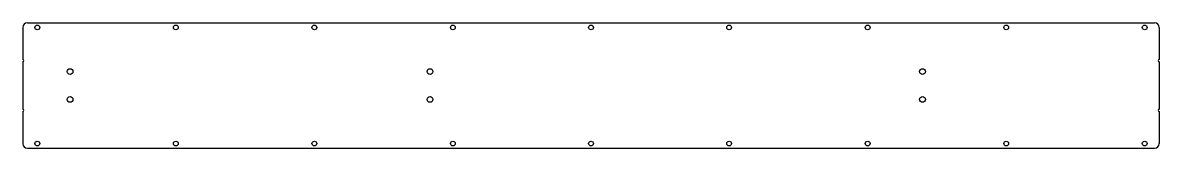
# Model space of a CAD drawing. Extents: x -72 to 2328, y 1 to 266.
import ezdxf

# ---------------------------------------------------------------- set-up
doc = ezdxf.new("R2010")
doc.units = 0
doc.layers.get('0').update_dxf_attribs({"linetype": 'CONTINUOUS'})

msp = doc.modelspace()

# ---------------------------------------------------------------- linework, layer by layer
for p, q in [((-62, 266.1), (2318, 266.1)), ((-72, 256.1), (-72, 188.6)), ((2328, 256.1), (2328, 188.6)), ((-72, 183.6), (-72, 83.6)), ((2328, 183.6), (2328, 83.6)), ((-72, 78.6), (-72, 11.1)), ((2328, 78.6), (2328, 11.1)), ((-62, 1.1), (2318, 1.1))]:
    msp.add_line(p, q)
for centre, radius in [((-41.2, 256.1), 5), ((251.3, 256.1), 5), ((543.8, 256.1), 5), ((836.3, 256.1), 5), ((1128, 256.1), 5), ((1419.7, 256.1), 5), ((1712.2, 256.1), 5), ((2004.7, 256.1), 5), ((2297.2, 256.1), 5), ((28, 163), 6), ((788, 163), 6), ((1828, 163), 6), ((28, 104.2), 6), ((788, 104.2), 6), ((1828, 104.2), 6), ((-41.2, 11.1), 5), ((251.3, 11.1), 5), ((543.8, 11.1), 5), ((836.3, 11.1), 5), ((1128, 11.1), 5), ((1419.7, 11.1), 5), ((1712.2, 11.1), 5), ((2004.7, 11.1), 5), ((2297.2, 11.1), 5)]:
    msp.add_circle(centre, radius)
for centre, radius, start, end in [((-62, 256.1), 10, 90, 180), ((2318, 256.1), 10, 0, 90), ((-72, 186.1), 2.5, 270, 90), ((2328, 186.1), 2.5, 90, 270), ((-72, 81.1), 2.5, 270, 90), ((2328, 81.1), 2.5, 90, 270), ((-62, 11.1), 10, 180, 270), ((2318, 11.1), 10, 270, 0)]:
    msp.add_arc(centre, radius, start, end)

doc.saveas('drawing.dxf')
